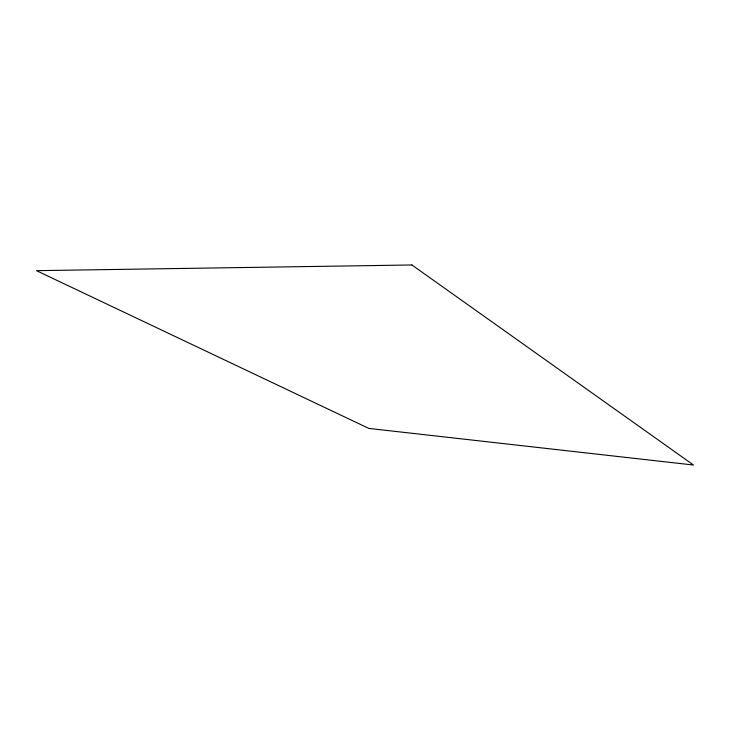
<?xml version="1.0" encoding="UTF-8"?>
<svg xmlns="http://www.w3.org/2000/svg" width="730" height="730" viewBox="0 0 730 730"><rect width="100%" height="100%" fill="white"/><g stroke="black" fill="none" stroke-linecap="round" stroke-linejoin="round"><path stroke-width="1.09" d="M411.912 264.972L36.5 270.666L368.842 428.419L693.5 465.028L411.912 264.972"/></g></svg>
